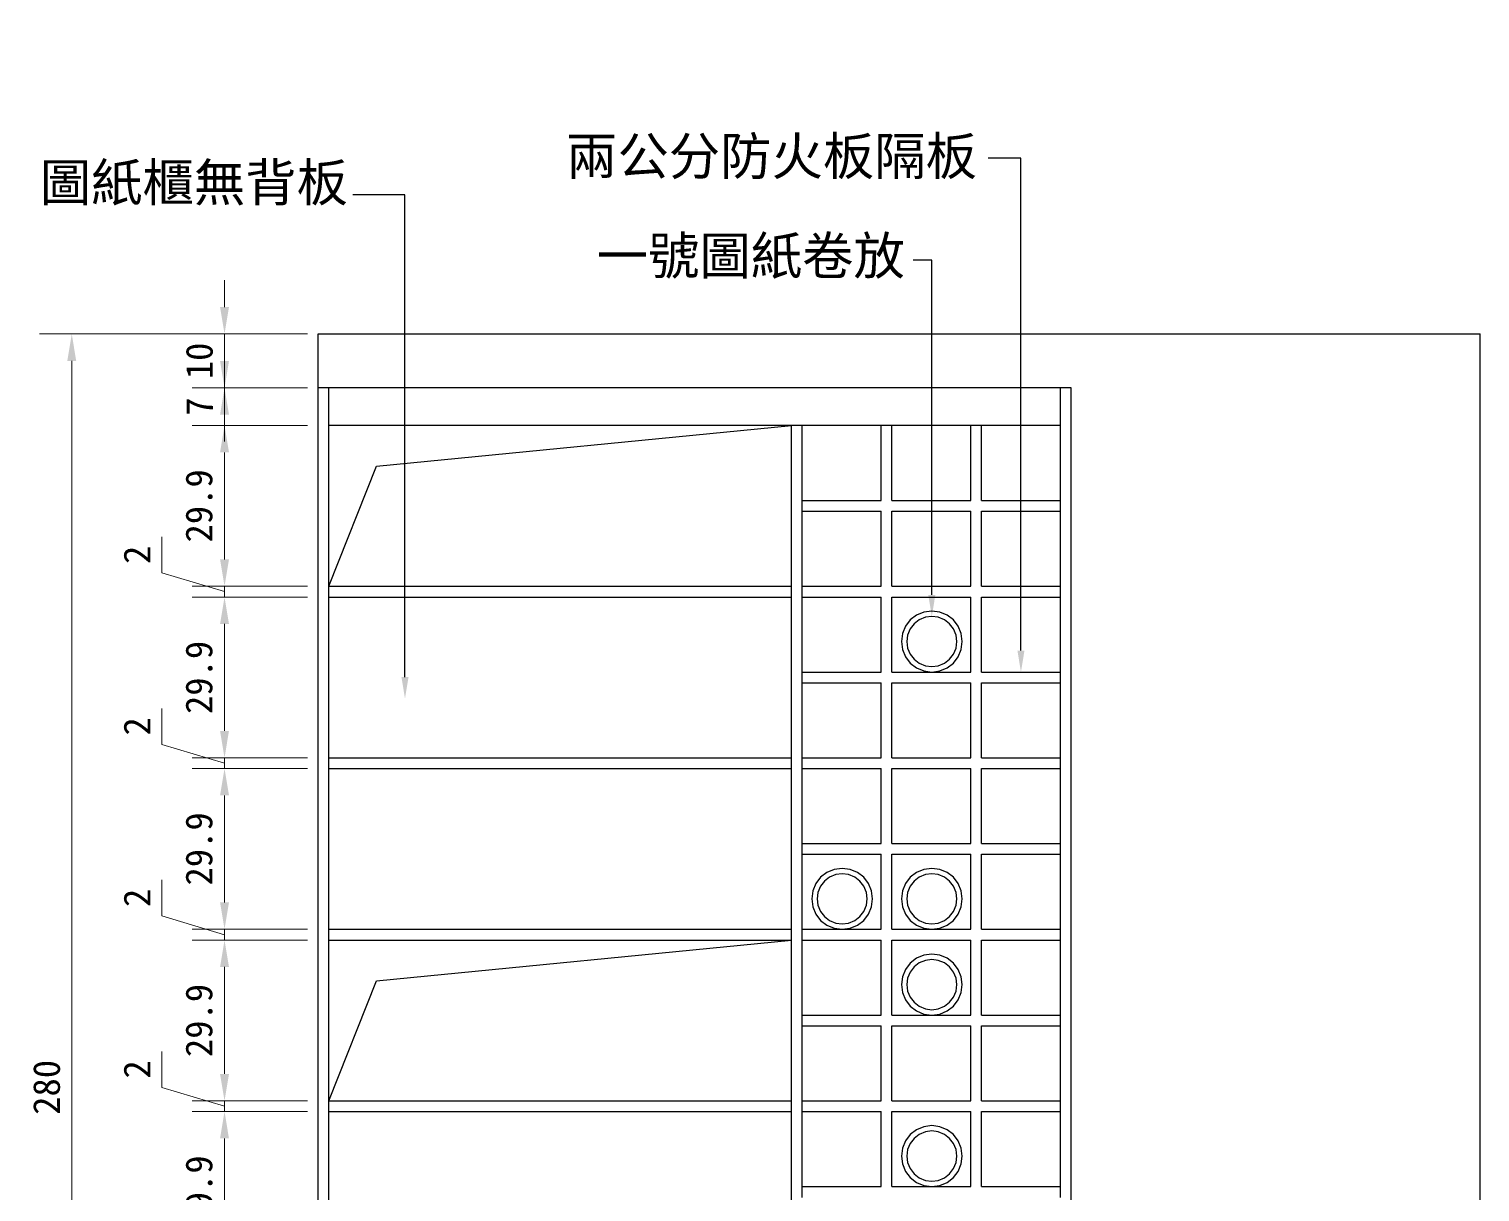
# Model space of a CAD drawing. Header units: centimetres. Extents: x 1966 to 8787, y 7398 to 12383.
# Drawn here: x 6964.6 to 7234.3, y 7725.3 to 7941.5 of the extents above; entities that cross this region are included whole.
import ezdxf
from ezdxf import colors
from ezdxf.entities.mleader import LeaderData, LeaderLine
from ezdxf.math import Vec2, Vec3

# ---------------------------------------------------------------- set-up
doc = ezdxf.new("R2010")
doc.units = ezdxf.units.CM
doc.header["$PDMODE"] = 35
doc.layers.add('8', color=8, linetype='Continuous')
doc.styles.get("Standard").update_dxf_attribs({"font": 'arial.ttf', "height": 10})
doc.styles.add('文2.5', font='kaiu.ttf', dxfattribs={"height": 2.5})
doc.styles.add('文3.5', font='', dxfattribs={"height": 3.5})
doc.styles.get('文3.5').set_extended_font_data('PMingLiU')
doc.dimstyles.new('DIM2.5', dxfattribs={"dimtxt": 2.5, "dimasz": 2.5, "dimexe": 3, "dimexo": 1, "dimgap": 1, "dimtad": 1, "dimdec": 1, "dimdsep": 46, "dimtxsty": '文2.5', "dimcen": 0, "dimadec": 0, "dimazin": 0, "dimtfac": 1, "dimtdec": 1, "dimtmove": 0, "dimatfit": 3, "dimfxl": 1, "dimlwd": 15, "dimlwe": 15, "dimarcsym": 0})

# ---------------------------------------------------------------- blocks, each defined once
blk = doc.blocks.new('*D309')
at = {"color": 0, "linetype": 'Continuous', "lineweight": 15, "transparency": 16777216}
for p, q in [((7016.32, 7740.29), (6994.92, 7740.29)), ((7000.92, 7715.41), (7000.92, 7735.29)), ((7016.32, 7710.41), (6994.92, 7710.41))]:
    blk.add_line(p, q, dxfattribs=at)
at = {"color": 0, "transparency": 16777216}
for points in [[(7000.09, 7735.29), (7001.75, 7735.29), (7000.92, 7740.29)], [(7000.09, 7715.41), (7001.75, 7715.41), (7000.92, 7710.41)]]:
    blk.add_solid(points, dxfattribs=at)
at = {"layer": 'DEFPOINTS', "color": 0, "transparency": 16777216}
for p in [(7000.92, 7740.29), (7018.32, 7740.29), (7018.32, 7710.41)]:
    blk.add_point(p, dxfattribs=at)
at = {"color": 0, "transparency": 16777216, "insert": (6996.19, 7725.35), "char_height": 5, "attachment_point": 5, "rotation": 90, "style": '文2.5'}
blk.add_mtext('29.9', dxfattribs=at)
blk = doc.blocks.new('*D310')
at = {"color": 0, "linetype": 'Continuous', "lineweight": 15, "transparency": 16777216}
for p, q in [((6989.28, 7744.78), (6989.28, 7751.46)), ((7000.92, 7747.29), (7000.92, 7752.29)), ((7000.92, 7741.29), (6989.28, 7744.78)), ((7016.32, 7742.29), (6994.92, 7742.29)), ((7000.92, 7740.29), (7000.92, 7742.29)), ((7000.92, 7740.29), (7000.92, 7742.29)), ((7016.32, 7740.29), (6994.92, 7740.29)), ((7000.92, 7735.29), (7000.92, 7730.29))]:
    blk.add_line(p, q, dxfattribs=at)
at = {"color": 0, "transparency": 16777216}
for points in [[(7000.09, 7747.29), (7001.75, 7747.29), (7000.92, 7742.29)], [(7000.09, 7735.29), (7001.75, 7735.29), (7000.92, 7740.29)]]:
    blk.add_solid(points, dxfattribs=at)
at = {"layer": 'DEFPOINTS', "color": 0, "transparency": 16777216}
for p in [(7000.92, 7742.29), (7018.32, 7742.29), (7018.32, 7740.29)]:
    blk.add_point(p, dxfattribs=at)
at = {"color": 0, "transparency": 16777216, "insert": (6984.64, 7748.12), "char_height": 5, "attachment_point": 5, "rotation": 90, "style": '文2.5'}
blk.add_mtext('2', dxfattribs=at)
blk = doc.blocks.new('*D311')
at = {"color": 0, "linetype": 'Continuous', "lineweight": 15, "transparency": 16777216}
for p, q in [((7016.32, 7772.16), (6994.92, 7772.16)), ((7000.92, 7747.29), (7000.92, 7767.16)), ((7016.32, 7742.29), (6994.92, 7742.29))]:
    blk.add_line(p, q, dxfattribs=at)
at = {"color": 0, "transparency": 16777216}
for points in [[(7000.09, 7767.16), (7001.75, 7767.16), (7000.92, 7772.16)], [(7000.09, 7747.29), (7001.75, 7747.29), (7000.92, 7742.29)]]:
    blk.add_solid(points, dxfattribs=at)
at = {"layer": 'DEFPOINTS', "color": 0, "transparency": 16777216}
for p in [(7000.92, 7772.16), (7018.32, 7772.16), (7018.32, 7742.29)]:
    blk.add_point(p, dxfattribs=at)
at = {"color": 0, "transparency": 16777216, "insert": (6996.19, 7757.22), "char_height": 5, "attachment_point": 5, "rotation": 90, "style": '文2.5'}
blk.add_mtext('29.9', dxfattribs=at)
blk = doc.blocks.new('*D312')
at = {"color": 0, "linetype": 'Continuous', "lineweight": 15, "transparency": 16777216}
for p, q in [((6989.28, 7776.65), (6989.28, 7783.34)), ((7000.92, 7779.16), (7000.92, 7784.16)), ((7000.92, 7773.16), (6989.28, 7776.65)), ((7016.32, 7774.16), (6994.92, 7774.16)), ((7000.92, 7772.16), (7000.92, 7774.16)), ((7000.92, 7772.16), (7000.92, 7774.16)), ((7016.32, 7772.16), (6994.92, 7772.16)), ((7000.92, 7767.16), (7000.92, 7762.16))]:
    blk.add_line(p, q, dxfattribs=at)
at = {"color": 0, "transparency": 16777216}
for points in [[(7000.09, 7779.16), (7001.75, 7779.16), (7000.92, 7774.16)], [(7000.09, 7767.16), (7001.75, 7767.16), (7000.92, 7772.16)]]:
    blk.add_solid(points, dxfattribs=at)
at = {"layer": 'DEFPOINTS', "color": 0, "transparency": 16777216}
for p in [(7000.92, 7774.16), (7018.32, 7774.16), (7018.32, 7772.16)]:
    blk.add_point(p, dxfattribs=at)
at = {"color": 0, "transparency": 16777216, "insert": (6984.64, 7780), "char_height": 5, "attachment_point": 5, "rotation": 90, "style": '文2.5'}
blk.add_mtext('2', dxfattribs=at)
blk = doc.blocks.new('*D313')
at = {"color": 0, "linetype": 'Continuous', "lineweight": 15, "transparency": 16777216}
for p, q in [((7016.32, 7804.04), (6994.92, 7804.04)), ((7000.92, 7779.16), (7000.92, 7799.04)), ((7016.32, 7774.16), (6994.92, 7774.16))]:
    blk.add_line(p, q, dxfattribs=at)
at = {"color": 0, "transparency": 16777216}
for points in [[(7000.09, 7799.04), (7001.75, 7799.04), (7000.92, 7804.04)], [(7000.09, 7779.16), (7001.75, 7779.16), (7000.92, 7774.16)]]:
    blk.add_solid(points, dxfattribs=at)
at = {"layer": 'DEFPOINTS', "color": 0, "transparency": 16777216}
for p in [(7000.92, 7804.04), (7018.32, 7804.04), (7018.32, 7774.16)]:
    blk.add_point(p, dxfattribs=at)
at = {"color": 0, "transparency": 16777216, "insert": (6996.19, 7789.1), "char_height": 5, "attachment_point": 5, "rotation": 90, "style": '文2.5'}
blk.add_mtext('29.9', dxfattribs=at)
blk = doc.blocks.new('*D314')
at = {"color": 0, "linetype": 'Continuous', "lineweight": 15, "transparency": 16777216}
for p, q in [((6989.28, 7808.53), (6989.28, 7815.21)), ((7000.92, 7811.04), (7000.92, 7816.04)), ((7000.92, 7805.04), (6989.28, 7808.53)), ((7016.32, 7806.04), (6994.92, 7806.04)), ((7016.32, 7804.04), (6994.92, 7804.04)), ((7000.92, 7804.04), (7000.92, 7806.04)), ((7000.92, 7804.04), (7000.92, 7806.04)), ((7000.92, 7799.04), (7000.92, 7794.04))]:
    blk.add_line(p, q, dxfattribs=at)
at = {"color": 0, "transparency": 16777216}
for points in [[(7000.09, 7811.04), (7001.75, 7811.04), (7000.92, 7806.04)], [(7000.09, 7799.04), (7001.75, 7799.04), (7000.92, 7804.04)]]:
    blk.add_solid(points, dxfattribs=at)
at = {"layer": 'DEFPOINTS', "color": 0, "transparency": 16777216}
for p in [(7000.92, 7806.04), (7018.32, 7806.04), (7018.32, 7804.04)]:
    blk.add_point(p, dxfattribs=at)
at = {"color": 0, "transparency": 16777216, "insert": (6984.64, 7811.87), "char_height": 5, "attachment_point": 5, "rotation": 90, "style": '文2.5'}
blk.add_mtext('2', dxfattribs=at)
blk = doc.blocks.new('*D315')
at = {"color": 0, "linetype": 'Continuous', "lineweight": 15, "transparency": 16777216}
for p, q in [((7016.32, 7835.91), (6994.92, 7835.91)), ((7000.92, 7811.04), (7000.92, 7830.91)), ((7016.32, 7806.04), (6994.92, 7806.04))]:
    blk.add_line(p, q, dxfattribs=at)
at = {"color": 0, "transparency": 16777216}
for points in [[(7000.09, 7830.91), (7001.75, 7830.91), (7000.92, 7835.91)], [(7000.09, 7811.04), (7001.75, 7811.04), (7000.92, 7806.04)]]:
    blk.add_solid(points, dxfattribs=at)
at = {"layer": 'DEFPOINTS', "color": 0, "transparency": 16777216}
for p in [(7000.92, 7835.91), (7018.32, 7835.91), (7018.32, 7806.04)]:
    blk.add_point(p, dxfattribs=at)
at = {"color": 0, "transparency": 16777216, "insert": (6996.19, 7820.97), "char_height": 5, "attachment_point": 5, "rotation": 90, "style": '文2.5'}
blk.add_mtext('29.9', dxfattribs=at)
blk = doc.blocks.new('*D316')
at = {"color": 0, "linetype": 'Continuous', "lineweight": 15, "transparency": 16777216}
for p, q in [((6989.28, 7840.4), (6989.28, 7847.09)), ((7000.92, 7842.91), (7000.92, 7847.91)), ((7000.92, 7836.91), (6989.28, 7840.4)), ((7016.32, 7837.91), (6994.92, 7837.91)), ((7000.92, 7835.91), (7000.92, 7837.91)), ((7000.92, 7835.91), (7000.92, 7837.91)), ((7016.32, 7835.91), (6994.92, 7835.91)), ((7000.92, 7830.91), (7000.92, 7825.91))]:
    blk.add_line(p, q, dxfattribs=at)
at = {"color": 0, "transparency": 16777216}
for points in [[(7000.09, 7842.91), (7001.75, 7842.91), (7000.92, 7837.91)], [(7000.09, 7830.91), (7001.75, 7830.91), (7000.92, 7835.91)]]:
    blk.add_solid(points, dxfattribs=at)
at = {"layer": 'DEFPOINTS', "color": 0, "transparency": 16777216}
for p in [(7000.92, 7837.91), (7018.32, 7837.91), (7018.32, 7835.91)]:
    blk.add_point(p, dxfattribs=at)
at = {"color": 0, "transparency": 16777216, "insert": (6984.64, 7843.75), "char_height": 5, "attachment_point": 5, "rotation": 90, "style": '文2.5'}
blk.add_mtext('2', dxfattribs=at)
blk = doc.blocks.new('*D317')
at = {"color": 0, "linetype": 'Continuous', "lineweight": 15, "transparency": 16777216}
for p, q in [((7016.32, 7867.79), (6994.92, 7867.79)), ((7000.92, 7842.91), (7000.92, 7862.79)), ((7016.32, 7837.91), (6994.92, 7837.91))]:
    blk.add_line(p, q, dxfattribs=at)
at = {"color": 0, "transparency": 16777216}
for points in [[(7000.09, 7862.79), (7001.75, 7862.79), (7000.92, 7867.79)], [(7000.09, 7842.91), (7001.75, 7842.91), (7000.92, 7837.91)]]:
    blk.add_solid(points, dxfattribs=at)
at = {"layer": 'DEFPOINTS', "color": 0, "transparency": 16777216}
for p in [(7000.92, 7867.79), (7018.32, 7867.79), (7018.32, 7837.91)]:
    blk.add_point(p, dxfattribs=at)
at = {"color": 0, "transparency": 16777216, "insert": (6996.19, 7852.85), "char_height": 5, "attachment_point": 5, "rotation": 90, "style": '文2.5'}
blk.add_mtext('29.9', dxfattribs=at)
blk = doc.blocks.new('*D318')
at = {"color": 0, "linetype": 'Continuous', "lineweight": 15, "transparency": 16777216}
for p, q in [((7000.92, 7879.79), (7000.92, 7884.79)), ((7016.32, 7874.79), (6994.92, 7874.79)), ((7000.92, 7867.79), (7000.92, 7874.79)), ((7016.32, 7867.79), (6994.92, 7867.79)), ((7000.92, 7862.79), (7000.92, 7857.79))]:
    blk.add_line(p, q, dxfattribs=at)
at = {"color": 0, "transparency": 16777216}
for points in [[(7000.09, 7879.79), (7001.75, 7879.79), (7000.92, 7874.79)], [(7000.09, 7862.79), (7001.75, 7862.79), (7000.92, 7867.79)]]:
    blk.add_solid(points, dxfattribs=at)
at = {"layer": 'DEFPOINTS', "color": 0, "transparency": 16777216}
for p in [(7000.92, 7874.79), (7018.32, 7874.79), (7018.32, 7867.79)]:
    blk.add_point(p, dxfattribs=at)
at = {"color": 0, "transparency": 16777216, "insert": (6996.25, 7871.29), "char_height": 5, "attachment_point": 5, "rotation": 90, "style": '文2.5'}
blk.add_mtext('7', dxfattribs=at)
blk = doc.blocks.new('*D319')
at = {"color": 0, "linetype": 'Continuous', "lineweight": 15, "transparency": 16777216}
for p, q in [((7000.92, 7889.79), (7000.92, 7894.79)), ((7016.32, 7884.79), (6994.92, 7884.79)), ((7000.92, 7874.79), (7000.92, 7884.79)), ((7016.32, 7874.79), (6994.92, 7874.79)), ((7000.92, 7869.79), (7000.92, 7864.79))]:
    blk.add_line(p, q, dxfattribs=at)
at = {"color": 0, "transparency": 16777216}
for points in [[(7000.09, 7889.79), (7001.75, 7889.79), (7000.92, 7884.79)], [(7000.09, 7869.79), (7001.75, 7869.79), (7000.92, 7874.79)]]:
    blk.add_solid(points, dxfattribs=at)
at = {"layer": 'DEFPOINTS', "color": 0, "transparency": 16777216}
for p in [(7000.92, 7884.79), (7018.32, 7884.79), (7018.32, 7874.79)]:
    blk.add_point(p, dxfattribs=at)
at = {"color": 0, "transparency": 16777216, "insert": (6996.25, 7879.79), "char_height": 5, "attachment_point": 5, "rotation": 90, "style": '文2.5'}
blk.add_mtext('10', dxfattribs=at)
blk = doc.blocks.new('*D320')
at = {"color": 0, "linetype": 'Continuous', "lineweight": 15, "transparency": 16777216}
for p, q in [((7016.32, 7884.79), (6966.52, 7884.79)), ((6972.52, 7609.79), (6972.52, 7879.79)), ((7016.32, 7604.79), (6966.52, 7604.79))]:
    blk.add_line(p, q, dxfattribs=at)
at = {"color": 0, "transparency": 16777216}
for points in [[(6971.69, 7879.79), (6973.35, 7879.79), (6972.52, 7884.79)], [(6971.69, 7609.79), (6973.35, 7609.79), (6972.52, 7604.79)]]:
    blk.add_solid(points, dxfattribs=at)
at = {"layer": 'DEFPOINTS', "color": 0, "transparency": 16777216}
for p in [(6972.52, 7884.79), (7018.32, 7884.79), (7018.32, 7604.79)]:
    blk.add_point(p, dxfattribs=at)
at = {"color": 0, "transparency": 16777216, "insert": (6967.86, 7744.79), "char_height": 5, "attachment_point": 5, "rotation": 90, "style": '文2.5'}
blk.add_mtext('280', dxfattribs=at)

msp = doc.modelspace()

# ---------------------------------------------------------------- linework, layer by layer
for p, q in [((7148.98, 7917.46), (7142.9, 7917.46)), ((7034.47, 7910.64), (7024.79, 7910.64)), ((7132.41, 7898.51), (7128.95, 7898.51)), ((7018.32, 7884.79), (7234.32, 7884.79)), ((7018.32, 7874.79), (7018.32, 7884.79)), ((7234.32, 7799.79), (7234.32, 7884.79)), ((7018.32, 7604.79), (7018.32, 7874.79)), ((7020.32, 7874.79), (7018.32, 7874.79)), ((7156.32, 7874.79), (7020.32, 7874.79)), ((7020.32, 7867.79), (7020.32, 7874.79)), ((7158.32, 7874.79), (7156.32, 7874.79)), ((7156.32, 7867.79), (7156.32, 7874.79)), ((7158.32, 7604.79), (7158.32, 7874.79)), ((7106.32, 7867.79), (7020.32, 7867.79)), ((7020.32, 7837.91), (7020.32, 7867.79)), ((7029.18, 7860.2), (7106.32, 7867.79)), ((7108.32, 7867.79), (7106.32, 7867.79)), ((7106.32, 7837.91), (7106.32, 7867.79)), ((7122.98, 7867.79), (7108.32, 7867.79)), ((7108.32, 7853.85), (7108.32, 7867.79)), ((7122.98, 7853.85), (7122.98, 7867.79)), ((7124.98, 7867.79), (7122.98, 7867.79)), ((7124.98, 7853.85), (7124.98, 7867.79)), ((7139.65, 7867.79), (7124.98, 7867.79)), ((7139.65, 7853.85), (7139.65, 7867.79)), ((7141.65, 7867.79), (7139.65, 7867.79)), ((7156.32, 7867.79), (7141.65, 7867.79)), ((7141.65, 7853.85), (7141.65, 7867.79)), ((7156.32, 7853.85), (7156.32, 7867.79)), ((7020.32, 7837.91), (7029.18, 7860.2)), ((7108.32, 7853.85), (7122.98, 7853.85)), ((7108.32, 7851.85), (7108.32, 7853.85)), ((7124.98, 7853.85), (7139.65, 7853.85)), ((7141.65, 7853.85), (7156.32, 7853.85)), ((7156.32, 7851.85), (7156.32, 7853.85)), ((7108.32, 7851.85), (7122.98, 7851.85)), ((7108.32, 7837.91), (7108.32, 7851.85)), ((7122.98, 7837.91), (7122.98, 7851.85)), ((7124.98, 7851.85), (7139.65, 7851.85)), ((7124.98, 7837.91), (7124.98, 7851.85)), ((7139.65, 7837.91), (7139.65, 7851.85)), ((7141.65, 7837.91), (7141.65, 7851.85)), ((7141.65, 7851.85), (7156.32, 7851.85)), ((7156.32, 7837.91), (7156.32, 7851.85)), ((7020.32, 7837.91), (7106.32, 7837.91)), ((7020.32, 7835.91), (7020.32, 7837.91)), ((7106.32, 7835.91), (7106.32, 7837.91)), ((7108.32, 7837.91), (7122.98, 7837.91)), ((7108.32, 7835.91), (7108.32, 7837.91)), ((7124.98, 7837.91), (7139.65, 7837.91)), ((7141.65, 7837.91), (7156.32, 7837.91)), ((7156.32, 7835.91), (7156.32, 7837.91)), ((7020.32, 7835.91), (7106.32, 7835.91)), ((7020.32, 7806.04), (7020.32, 7835.91)), ((7106.32, 7806.04), (7106.32, 7835.91)), ((7108.32, 7835.91), (7122.98, 7835.91)), ((7108.32, 7821.97), (7108.32, 7835.91)), ((7122.98, 7821.97), (7122.98, 7835.91)), ((7124.98, 7835.91), (7139.65, 7835.91)), ((7124.98, 7821.97), (7124.98, 7835.91)), ((7132.41, 7833.3), (7130.95, 7833.11)), ((7133.88, 7833.11), (7132.41, 7833.3)), ((7139.65, 7821.97), (7139.65, 7835.91)), ((7141.65, 7835.91), (7156.32, 7835.91)), ((7141.65, 7821.97), (7141.65, 7835.91)), ((7156.32, 7821.97), (7156.32, 7835.91)), ((7128.41, 7831.64), (7127.51, 7830.47)), ((7129.11, 7830.94), (7128.37, 7829.97)), ((7129.58, 7832.54), (7128.41, 7831.64)), ((7130.08, 7831.68), (7129.11, 7830.94)), ((7130.95, 7833.11), (7129.58, 7832.54)), ((7131.21, 7832.14), (7130.08, 7831.68)), ((7132.41, 7832.3), (7131.21, 7832.14)), ((7133.62, 7832.14), (7132.41, 7832.3)), ((7134.75, 7831.68), (7133.62, 7832.14)), ((7135.25, 7832.54), (7133.88, 7833.11)), ((7135.71, 7830.94), (7134.75, 7831.68)), ((7136.42, 7831.64), (7135.25, 7832.54)), ((7136.45, 7829.97), (7135.71, 7830.94)), ((7137.32, 7830.47), (7136.42, 7831.64)), ((7126.94, 7829.1), (7126.75, 7827.64)), ((7127.51, 7830.47), (7126.94, 7829.1)), ((7127.91, 7828.85), (7127.75, 7827.64)), ((7128.37, 7829.97), (7127.91, 7828.85)), ((7136.92, 7828.85), (7136.45, 7829.97)), ((7137.08, 7827.64), (7136.92, 7828.85)), ((7137.88, 7829.1), (7137.32, 7830.47)), ((7138.08, 7827.64), (7137.88, 7829.1)), ((7126.75, 7827.64), (7126.94, 7826.17)), ((7126.94, 7826.17), (7127.51, 7824.81)), ((7127.75, 7827.64), (7127.91, 7826.43)), ((7127.91, 7826.43), (7128.37, 7825.31)), ((7128.37, 7825.31), (7129.11, 7824.34)), ((7135.71, 7824.34), (7136.45, 7825.31)), ((7136.45, 7825.31), (7136.92, 7826.43)), ((7136.92, 7826.43), (7137.08, 7827.64)), ((7137.32, 7824.81), (7137.88, 7826.17)), ((7137.88, 7826.17), (7138.08, 7827.64)), ((7127.51, 7824.81), (7128.41, 7823.63)), ((7128.41, 7823.63), (7129.58, 7822.73)), ((7129.11, 7824.34), (7130.08, 7823.6)), ((7129.58, 7822.73), (7130.95, 7822.17)), ((7130.08, 7823.6), (7131.21, 7823.13)), ((7131.21, 7823.13), (7132.41, 7822.97)), ((7132.41, 7822.97), (7133.62, 7823.13)), ((7133.62, 7823.13), (7134.75, 7823.6)), ((7133.88, 7822.17), (7135.25, 7822.73)), ((7134.75, 7823.6), (7135.71, 7824.34)), ((7135.25, 7822.73), (7136.42, 7823.63)), ((7136.42, 7823.63), (7137.32, 7824.81)), ((7108.32, 7821.97), (7122.98, 7821.97)), ((7108.32, 7819.97), (7108.32, 7821.97)), ((7108.32, 7819.97), (7122.98, 7819.97)), ((7108.32, 7806.04), (7108.32, 7819.97)), ((7122.98, 7806.04), (7122.98, 7819.97)), ((7124.98, 7821.97), (7132.41, 7821.97)), ((7124.98, 7806.04), (7124.98, 7819.97)), ((7124.98, 7819.97), (7139.65, 7819.97)), ((7130.95, 7822.17), (7132.41, 7821.97)), ((7132.41, 7821.97), (7133.88, 7822.17)), ((7132.41, 7821.97), (7139.65, 7821.97)), ((7139.65, 7806.04), (7139.65, 7819.97)), ((7141.65, 7821.97), (7156.32, 7821.97)), ((7141.65, 7819.97), (7156.32, 7819.97)), ((7141.65, 7806.04), (7141.65, 7819.97)), ((7156.32, 7819.97), (7156.32, 7821.97)), ((7156.32, 7806.04), (7156.32, 7819.97)), ((7020.32, 7806.04), (7106.32, 7806.04)), ((7020.32, 7804.04), (7020.32, 7806.04)), ((7020.32, 7804.04), (7106.32, 7804.04)), ((7020.32, 7774.16), (7020.32, 7804.04)), ((7106.32, 7804.04), (7106.32, 7806.04)), ((7106.32, 7774.16), (7106.32, 7804.04)), ((7108.32, 7806.04), (7122.98, 7806.04)), ((7108.32, 7804.04), (7108.32, 7806.04)), ((7108.32, 7804.04), (7122.98, 7804.04)), ((7108.32, 7790.1), (7108.32, 7804.04)), ((7122.98, 7790.1), (7122.98, 7804.04)), ((7124.98, 7806.04), (7139.65, 7806.04)), ((7124.98, 7804.04), (7139.65, 7804.04)), ((7124.98, 7790.1), (7124.98, 7804.04)), ((7139.65, 7790.1), (7139.65, 7804.04)), ((7141.65, 7806.04), (7156.32, 7806.04)), ((7141.65, 7804.04), (7156.32, 7804.04)), ((7141.65, 7790.1), (7141.65, 7804.04)), ((7156.32, 7804.04), (7156.32, 7806.04)), ((7156.32, 7790.1), (7156.32, 7804.04)), ((7234.32, 7604.79), (7234.32, 7799.79)), ((7108.32, 7790.1), (7122.98, 7790.1)), ((7108.32, 7788.1), (7108.32, 7790.1)), ((7108.32, 7788.1), (7122.98, 7788.1)), ((7108.32, 7774.16), (7108.32, 7788.1)), ((7122.98, 7774.16), (7122.98, 7788.1)), ((7124.98, 7790.1), (7139.65, 7790.1)), ((7124.98, 7774.16), (7124.98, 7788.1)), ((7124.98, 7788.1), (7139.65, 7788.1)), ((7139.65, 7774.16), (7139.65, 7788.1)), ((7141.65, 7790.1), (7156.32, 7790.1)), ((7141.65, 7788.1), (7156.32, 7788.1)), ((7141.65, 7774.16), (7141.65, 7788.1)), ((7156.32, 7788.1), (7156.32, 7790.1)), ((7156.32, 7774.16), (7156.32, 7788.1)), ((7112.91, 7784.73), (7111.74, 7783.83)), ((7114.28, 7785.3), (7112.91, 7784.73)), ((7115.75, 7785.49), (7114.28, 7785.3)), ((7117.21, 7785.3), (7115.75, 7785.49)), ((7118.58, 7784.73), (7117.21, 7785.3)), ((7119.75, 7783.83), (7118.58, 7784.73)), ((7129.58, 7784.73), (7128.41, 7783.83)), ((7130.95, 7785.3), (7129.58, 7784.73)), ((7132.41, 7785.49), (7130.95, 7785.3)), ((7133.88, 7785.3), (7132.41, 7785.49)), ((7135.25, 7784.73), (7133.88, 7785.3)), ((7136.42, 7783.83), (7135.25, 7784.73)), ((7110.84, 7782.66), (7110.27, 7781.29)), ((7111.74, 7783.83), (7110.84, 7782.66)), ((7111.71, 7782.16), (7111.24, 7781.03)), ((7112.45, 7783.12), (7111.71, 7782.16)), ((7113.41, 7783.87), (7112.45, 7783.12)), ((7114.54, 7784.33), (7113.41, 7783.87)), ((7115.75, 7784.49), (7114.54, 7784.33)), ((7116.95, 7784.33), (7115.75, 7784.49)), ((7118.08, 7783.87), (7116.95, 7784.33)), ((7119.05, 7783.12), (7118.08, 7783.87)), ((7119.79, 7782.16), (7119.05, 7783.12)), ((7120.65, 7782.66), (7119.75, 7783.83)), ((7120.25, 7781.03), (7119.79, 7782.16)), ((7121.22, 7781.29), (7120.65, 7782.66)), ((7127.51, 7782.66), (7126.94, 7781.29)), ((7128.41, 7783.83), (7127.51, 7782.66)), ((7128.37, 7782.16), (7127.91, 7781.03)), ((7129.11, 7783.12), (7128.37, 7782.16)), ((7130.08, 7783.87), (7129.11, 7783.12)), ((7131.21, 7784.33), (7130.08, 7783.87)), ((7132.41, 7784.49), (7131.21, 7784.33)), ((7133.62, 7784.33), (7132.41, 7784.49)), ((7134.75, 7783.87), (7133.62, 7784.33)), ((7135.71, 7783.12), (7134.75, 7783.87)), ((7136.45, 7782.16), (7135.71, 7783.12)), ((7137.32, 7782.66), (7136.42, 7783.83)), ((7136.92, 7781.03), (7136.45, 7782.16)), ((7137.88, 7781.29), (7137.32, 7782.66)), ((7110.27, 7781.29), (7110.08, 7779.83)), ((7110.08, 7779.83), (7110.27, 7778.36)), ((7111.24, 7781.03), (7111.08, 7779.83)), ((7111.08, 7779.83), (7111.24, 7778.62)), ((7120.41, 7779.83), (7120.25, 7781.03)), ((7120.25, 7778.62), (7120.41, 7779.83)), ((7121.41, 7779.83), (7121.22, 7781.29)), ((7121.22, 7778.36), (7121.41, 7779.83)), ((7126.94, 7781.29), (7126.75, 7779.83)), ((7126.75, 7779.83), (7126.94, 7778.36)), ((7127.91, 7781.03), (7127.75, 7779.83)), ((7127.75, 7779.83), (7127.91, 7778.62)), ((7137.08, 7779.83), (7136.92, 7781.03)), ((7136.92, 7778.62), (7137.08, 7779.83)), ((7138.08, 7779.83), (7137.88, 7781.29)), ((7137.88, 7778.36), (7138.08, 7779.83)), ((7110.27, 7778.36), (7110.84, 7776.99)), ((7110.84, 7776.99), (7111.74, 7775.82)), ((7111.24, 7778.62), (7111.71, 7777.49)), ((7111.71, 7777.49), (7112.45, 7776.53)), ((7119.05, 7776.53), (7119.79, 7777.49)), ((7119.75, 7775.82), (7120.65, 7776.99)), ((7119.79, 7777.49), (7120.25, 7778.62)), ((7120.65, 7776.99), (7121.22, 7778.36)), ((7126.94, 7778.36), (7127.51, 7776.99)), ((7127.51, 7776.99), (7128.41, 7775.82)), ((7127.91, 7778.62), (7128.37, 7777.49)), ((7128.37, 7777.49), (7129.11, 7776.53)), ((7135.71, 7776.53), (7136.45, 7777.49)), ((7136.42, 7775.82), (7137.32, 7776.99)), ((7136.45, 7777.49), (7136.92, 7778.62)), ((7137.32, 7776.99), (7137.88, 7778.36)), ((7020.32, 7774.16), (7106.32, 7774.16)), ((7020.32, 7772.16), (7020.32, 7774.16)), ((7106.32, 7772.16), (7106.32, 7774.16)), ((7108.32, 7774.16), (7115.75, 7774.16)), ((7108.32, 7772.16), (7108.32, 7774.16)), ((7111.74, 7775.82), (7112.91, 7774.92)), ((7112.45, 7776.53), (7113.41, 7775.79)), ((7112.91, 7774.92), (7114.28, 7774.35)), ((7113.41, 7775.79), (7114.54, 7775.32)), ((7114.28, 7774.35), (7115.75, 7774.16)), ((7114.54, 7775.32), (7115.75, 7775.16)), ((7115.75, 7775.16), (7116.95, 7775.32)), ((7115.75, 7774.16), (7117.21, 7774.35)), ((7115.75, 7774.16), (7122.98, 7774.16)), ((7116.95, 7775.32), (7118.08, 7775.79)), ((7117.21, 7774.35), (7118.58, 7774.92)), ((7118.08, 7775.79), (7119.05, 7776.53)), ((7118.58, 7774.92), (7119.75, 7775.82)), ((7124.98, 7774.16), (7132.41, 7774.16)), ((7128.41, 7775.82), (7129.58, 7774.92)), ((7129.11, 7776.53), (7130.08, 7775.79)), ((7129.58, 7774.92), (7130.95, 7774.35)), ((7130.08, 7775.79), (7131.21, 7775.32)), ((7130.95, 7774.35), (7132.41, 7774.16)), ((7131.21, 7775.32), (7132.41, 7775.16)), ((7132.41, 7775.16), (7133.62, 7775.32)), ((7132.41, 7774.16), (7133.88, 7774.35)), ((7132.41, 7774.16), (7139.65, 7774.16)), ((7133.62, 7775.32), (7134.75, 7775.79)), ((7133.88, 7774.35), (7135.25, 7774.92)), ((7134.75, 7775.79), (7135.71, 7776.53)), ((7135.25, 7774.92), (7136.42, 7775.82)), ((7141.65, 7774.16), (7156.32, 7774.16)), ((7156.32, 7772.16), (7156.32, 7774.16)), ((7020.32, 7772.16), (7106.32, 7772.16)), ((7020.32, 7742.29), (7020.32, 7772.16)), ((7029.18, 7764.58), (7106.32, 7772.16)), ((7106.32, 7742.29), (7106.32, 7772.16)), ((7108.32, 7772.16), (7122.98, 7772.16)), ((7108.32, 7758.22), (7108.32, 7772.16)), ((7122.98, 7758.22), (7122.98, 7772.16)), ((7124.98, 7758.22), (7124.98, 7772.16)), ((7124.98, 7772.16), (7139.65, 7772.16)), ((7139.65, 7758.22), (7139.65, 7772.16)), ((7141.65, 7758.22), (7141.65, 7772.16)), ((7141.65, 7772.16), (7156.32, 7772.16)), ((7156.32, 7758.22), (7156.32, 7772.16)), ((7129.58, 7768.79), (7128.41, 7767.89)), ((7130.95, 7769.36), (7129.58, 7768.79)), ((7132.41, 7769.55), (7130.95, 7769.36)), ((7132.41, 7768.55), (7131.21, 7768.39)), ((7133.88, 7769.36), (7132.41, 7769.55)), ((7133.62, 7768.39), (7132.41, 7768.55)), ((7135.25, 7768.79), (7133.88, 7769.36)), ((7136.42, 7767.89), (7135.25, 7768.79)), ((7127.51, 7766.72), (7126.94, 7765.35)), ((7128.41, 7767.89), (7127.51, 7766.72)), ((7128.37, 7766.22), (7127.91, 7765.1)), ((7129.11, 7767.19), (7128.37, 7766.22)), ((7130.08, 7767.93), (7129.11, 7767.19)), ((7131.21, 7768.39), (7130.08, 7767.93)), ((7134.75, 7767.93), (7133.62, 7768.39)), ((7135.71, 7767.19), (7134.75, 7767.93)), ((7136.45, 7766.22), (7135.71, 7767.19)), ((7137.32, 7766.72), (7136.42, 7767.89)), ((7136.92, 7765.1), (7136.45, 7766.22)), ((7137.88, 7765.35), (7137.32, 7766.72)), ((7020.32, 7742.29), (7029.18, 7764.58)), ((7126.94, 7765.35), (7126.75, 7763.89)), ((7126.75, 7763.89), (7126.94, 7762.42)), ((7127.91, 7765.1), (7127.75, 7763.89)), ((7127.75, 7763.89), (7127.91, 7762.68)), ((7137.08, 7763.89), (7136.92, 7765.1)), ((7136.92, 7762.68), (7137.08, 7763.89)), ((7138.08, 7763.89), (7137.88, 7765.35)), ((7137.88, 7762.42), (7138.08, 7763.89)), ((7126.94, 7762.42), (7127.51, 7761.06)), ((7127.51, 7761.06), (7128.41, 7759.88)), ((7127.91, 7762.68), (7128.37, 7761.56)), ((7128.37, 7761.56), (7129.11, 7760.59)), ((7129.11, 7760.59), (7130.08, 7759.85)), ((7134.75, 7759.85), (7135.71, 7760.59)), ((7135.71, 7760.59), (7136.45, 7761.56)), ((7136.42, 7759.88), (7137.32, 7761.06)), ((7136.45, 7761.56), (7136.92, 7762.68)), ((7137.32, 7761.06), (7137.88, 7762.42)), ((7108.32, 7758.22), (7122.98, 7758.22)), ((7108.32, 7756.22), (7108.32, 7758.22)), ((7124.98, 7758.22), (7132.41, 7758.22)), ((7128.41, 7759.88), (7129.58, 7758.98)), ((7129.58, 7758.98), (7130.95, 7758.42)), ((7130.08, 7759.85), (7131.21, 7759.38)), ((7130.95, 7758.42), (7132.41, 7758.22)), ((7131.21, 7759.38), (7132.41, 7759.22)), ((7132.41, 7759.22), (7133.62, 7759.38)), ((7132.41, 7758.22), (7133.88, 7758.42)), ((7132.41, 7758.22), (7139.65, 7758.22)), ((7133.62, 7759.38), (7134.75, 7759.85)), ((7133.88, 7758.42), (7135.25, 7758.98)), ((7135.25, 7758.98), (7136.42, 7759.88)), ((7141.65, 7758.22), (7156.32, 7758.22)), ((7156.32, 7756.22), (7156.32, 7758.22)), ((7108.32, 7756.22), (7122.98, 7756.22)), ((7108.32, 7742.29), (7108.32, 7756.22)), ((7122.98, 7742.29), (7122.98, 7756.22)), ((7124.98, 7756.22), (7139.65, 7756.22)), ((7124.98, 7742.29), (7124.98, 7756.22)), ((7139.65, 7742.29), (7139.65, 7756.22)), ((7141.65, 7742.29), (7141.65, 7756.22)), ((7141.65, 7756.22), (7156.32, 7756.22)), ((7156.32, 7742.29), (7156.32, 7756.22)), ((7020.32, 7742.29), (7106.32, 7742.29)), ((7020.32, 7740.29), (7020.32, 7742.29)), ((7106.32, 7740.29), (7106.32, 7742.29)), ((7108.32, 7742.29), (7122.98, 7742.29)), ((7108.32, 7740.29), (7108.32, 7742.29)), ((7124.98, 7742.29), (7139.65, 7742.29)), ((7141.65, 7742.29), (7156.32, 7742.29)), ((7156.32, 7740.29), (7156.32, 7742.29)), ((7020.32, 7740.29), (7106.32, 7740.29)), ((7020.32, 7710.41), (7020.32, 7740.29)), ((7106.32, 7710.41), (7106.32, 7740.29)), ((7108.32, 7740.29), (7122.98, 7740.29)), ((7108.32, 7726.35), (7108.32, 7740.29)), ((7122.98, 7726.35), (7122.98, 7740.29)), ((7124.98, 7740.29), (7139.65, 7740.29)), ((7124.98, 7726.35), (7124.98, 7740.29)), ((7139.65, 7726.35), (7139.65, 7740.29)), ((7141.65, 7740.29), (7156.32, 7740.29)), ((7141.65, 7726.35), (7141.65, 7740.29)), ((7156.32, 7726.35), (7156.32, 7740.29)), ((7129.58, 7736.92), (7128.41, 7736.02)), ((7130.95, 7737.48), (7129.58, 7736.92)), ((7131.21, 7736.52), (7130.08, 7736.05)), ((7132.41, 7737.68), (7130.95, 7737.48)), ((7132.41, 7736.68), (7131.21, 7736.52)), ((7133.88, 7737.48), (7132.41, 7737.68)), ((7133.62, 7736.52), (7132.41, 7736.68)), ((7134.75, 7736.05), (7133.62, 7736.52)), ((7135.25, 7736.92), (7133.88, 7737.48)), ((7136.42, 7736.02), (7135.25, 7736.92)), ((7127.51, 7734.85), (7126.94, 7733.48)), ((7128.41, 7736.02), (7127.51, 7734.85)), ((7128.37, 7734.35), (7127.91, 7733.22)), ((7129.11, 7735.31), (7128.37, 7734.35)), ((7130.08, 7736.05), (7129.11, 7735.31)), ((7135.71, 7735.31), (7134.75, 7736.05)), ((7136.45, 7734.35), (7135.71, 7735.31)), ((7137.32, 7734.85), (7136.42, 7736.02)), ((7136.92, 7733.22), (7136.45, 7734.35)), ((7137.88, 7733.48), (7137.32, 7734.85)), ((7126.94, 7733.48), (7126.75, 7732.01)), ((7126.75, 7732.01), (7126.94, 7730.55)), ((7127.91, 7733.22), (7127.75, 7732.01)), ((7127.75, 7732.01), (7127.91, 7730.81)), ((7127.91, 7730.81), (7128.37, 7729.68)), ((7136.45, 7729.68), (7136.92, 7730.81)), ((7137.08, 7732.01), (7136.92, 7733.22)), ((7136.92, 7730.81), (7137.08, 7732.01)), ((7138.08, 7732.01), (7137.88, 7733.48)), ((7137.88, 7730.55), (7138.08, 7732.01)), ((7126.94, 7730.55), (7127.51, 7729.18)), ((7127.51, 7729.18), (7128.41, 7728.01)), ((7128.37, 7729.68), (7129.11, 7728.71)), ((7129.11, 7728.71), (7130.08, 7727.97)), ((7134.75, 7727.97), (7135.71, 7728.71)), ((7135.71, 7728.71), (7136.45, 7729.68)), ((7136.42, 7728.01), (7137.32, 7729.18)), ((7137.32, 7729.18), (7137.88, 7730.55)), ((7108.32, 7726.35), (7122.98, 7726.35)), ((7108.32, 7724.35), (7108.32, 7726.35)), ((7124.98, 7726.35), (7132.41, 7726.35)), ((7128.41, 7728.01), (7129.58, 7727.11)), ((7129.58, 7727.11), (7130.95, 7726.54)), ((7130.08, 7727.97), (7131.21, 7727.51)), ((7130.95, 7726.54), (7132.41, 7726.35)), ((7131.21, 7727.51), (7132.41, 7727.35)), ((7132.41, 7727.35), (7133.62, 7727.51)), ((7132.41, 7726.35), (7133.88, 7726.54)), ((7132.41, 7726.35), (7139.65, 7726.35)), ((7133.62, 7727.51), (7134.75, 7727.97)), ((7133.88, 7726.54), (7135.25, 7727.11)), ((7135.25, 7727.11), (7136.42, 7728.01)), ((7141.65, 7726.35), (7156.32, 7726.35)), ((7156.32, 7724.35), (7156.32, 7726.35))]:
    msp.add_line(p, q)

# ---------------------------------------------------------------- texts
at = {"layer": '8', "color": 7, "char_height": 7, "attachment_point": 4, "style": '文3.5'}
for s, insert in [('{\\fSimSun|b0|i0|c134|p2;兩公分防火板隔板}', (7064.42, 7917.45)), ('{\\fSimSun|b0|i0|c134|p2;圖紙櫃無背板}', (6966.57, 7912.55)), ('{\\fSimSun|b0|i0|c134|p2;一號圖紙卷放}', (7070.11, 7898.93))]:
    msp.add_mtext(s, dxfattribs=dict(at, insert=insert))

# ---------------------------------------------------------------- dimensions: what is measured, and where the dimension line sits
for base, p1, p2, picture, middle in [((7000.92, 7884.79), (7018.32, 7874.79), (7018.32, 7884.79), '*D319', (6996.25, 7879.79)), ((6972.52, 7884.79), (7018.32, 7604.79), (7018.32, 7884.79), '*D320', (6967.86, 7744.79)), ((7000.92, 7874.79), (7018.32, 7867.79), (7018.32, 7874.79), '*D318', (6996.25, 7871.29)), ((7000.92, 7867.79), (7018.32, 7837.91), (7018.32, 7867.79), '*D317', (6996.19, 7852.85)), ((7000.92, 7837.91), (7018.32, 7835.91), (7018.32, 7837.91), '*D316', (6984.64, 7842.4)), ((7000.92, 7835.91), (7018.32, 7806.04), (7018.32, 7835.91), '*D315', (6996.19, 7820.97)), ((7000.92, 7806.04), (7018.32, 7804.04), (7018.32, 7806.04), '*D314', (6984.64, 7810.53)), ((7000.92, 7804.04), (7018.32, 7774.16), (7018.32, 7804.04), '*D313', (6996.19, 7789.1)), ((7000.92, 7774.16), (7018.32, 7772.16), (7018.32, 7774.16), '*D312', (6984.64, 7778.65)), ((7000.92, 7772.16), (7018.32, 7742.29), (7018.32, 7772.16), '*D311', (6996.19, 7757.22)), ((7000.92, 7742.29), (7018.32, 7740.29), (7018.32, 7742.29), '*D310', (6984.64, 7746.78)), ((7000.92, 7740.29), (7018.32, 7710.41), (7018.32, 7740.29), '*D309', (6996.19, 7725.35))]:
    dim = msp.add_linear_dim(base=base, p1=p1, p2=p2, angle=90, dimstyle='DIM2.5')
    dim.commit()
    dim.dimension.update_dxf_attribs({"geometry": picture, "text_midpoint": middle})

# ---------------------------------------------------------------- leaders
ml = msp.add_multileader_mtext('Standard')
ml.set_content('', color=256)
ml.set_leader_properties()
ml.build(insert=Vec2(0, 0))
ml.multileader.update_dxf_attribs({"has_dogleg": 0})
ctx = ml.context
ctx.base_point, ctx.char_height, ctx.plane_origin = Vec3(7148.98, 7917.46), 48, Vec3(7148.98, 7821.97)
notes = []
notes.append((ctx, [(0, (1, 1, 0), (7140.98, 7917.46), (1, 0), 8, [(0, [(7148.98, 7821.97)], 0, [])])]))
ctx.mtext.insert, ctx.mtext.flow_direction = Vec3(7150.98, 7941.46), 5
ml = msp.add_multileader_mtext('Standard')
ml.set_content('', color=256)
ml.set_leader_properties()
ml.build(insert=Vec2(0, 0))
ml.multileader.update_dxf_attribs({"has_dogleg": 0})
ctx = ml.context
ctx.base_point, ctx.char_height, ctx.plane_origin = Vec3(7034.47, 7910.64), 48, Vec3(7034.47, 7817.04)
notes.append((ctx, [(0, (1, 1, 0), (7026.47, 7910.64), (1, 0), 8, [(0, [(7034.47, 7817.04)], 0, [])])]))
ctx.mtext.insert, ctx.mtext.flow_direction = Vec3(7036.47, 7934.64), 5
ml = msp.add_multileader_mtext('Standard')
ml.set_content('', color=256)
ml.set_leader_properties()
ml.build(insert=Vec2(0, 0))
ml.multileader.update_dxf_attribs({"has_dogleg": 0})
ctx = ml.context
ctx.base_point, ctx.char_height, ctx.plane_origin = Vec3(7128.41, 7898.51), 48, Vec3(7132.41, 7832.3)
ctx.text_align_type = 2
notes.append((ctx, [(0, (1, 1, 0), (7140.41, 7898.51), (-1, 0), 8, [(0, [(7132.41, 7832.3)], 0, [])])]))
ctx.mtext.insert, ctx.mtext.alignment, ctx.mtext.flow_direction = Vec3(7130.41, 7922.51), 3, 5
for ctx, leaders in notes:
    for number, flags, end, landing, length, lines in leaders:
        leader = LeaderData()
        leader.index, (leader.has_last_leader_line, leader.has_dogleg_vector, leader.attachment_direction) = number, flags
        leader.last_leader_point, leader.dogleg_vector, leader.dogleg_length = Vec3(end), Vec3(landing), length
        for number, points, colour, breaks in lines:
            line = LeaderLine()
            line.index, line.vertices, line.color, line.breaks = number, Vec3.list(points), colors.encode_raw_color(colour), breaks
            leader.lines.append(line)
        ctx.leaders.append(leader)

doc.saveas('drawing.dxf')
